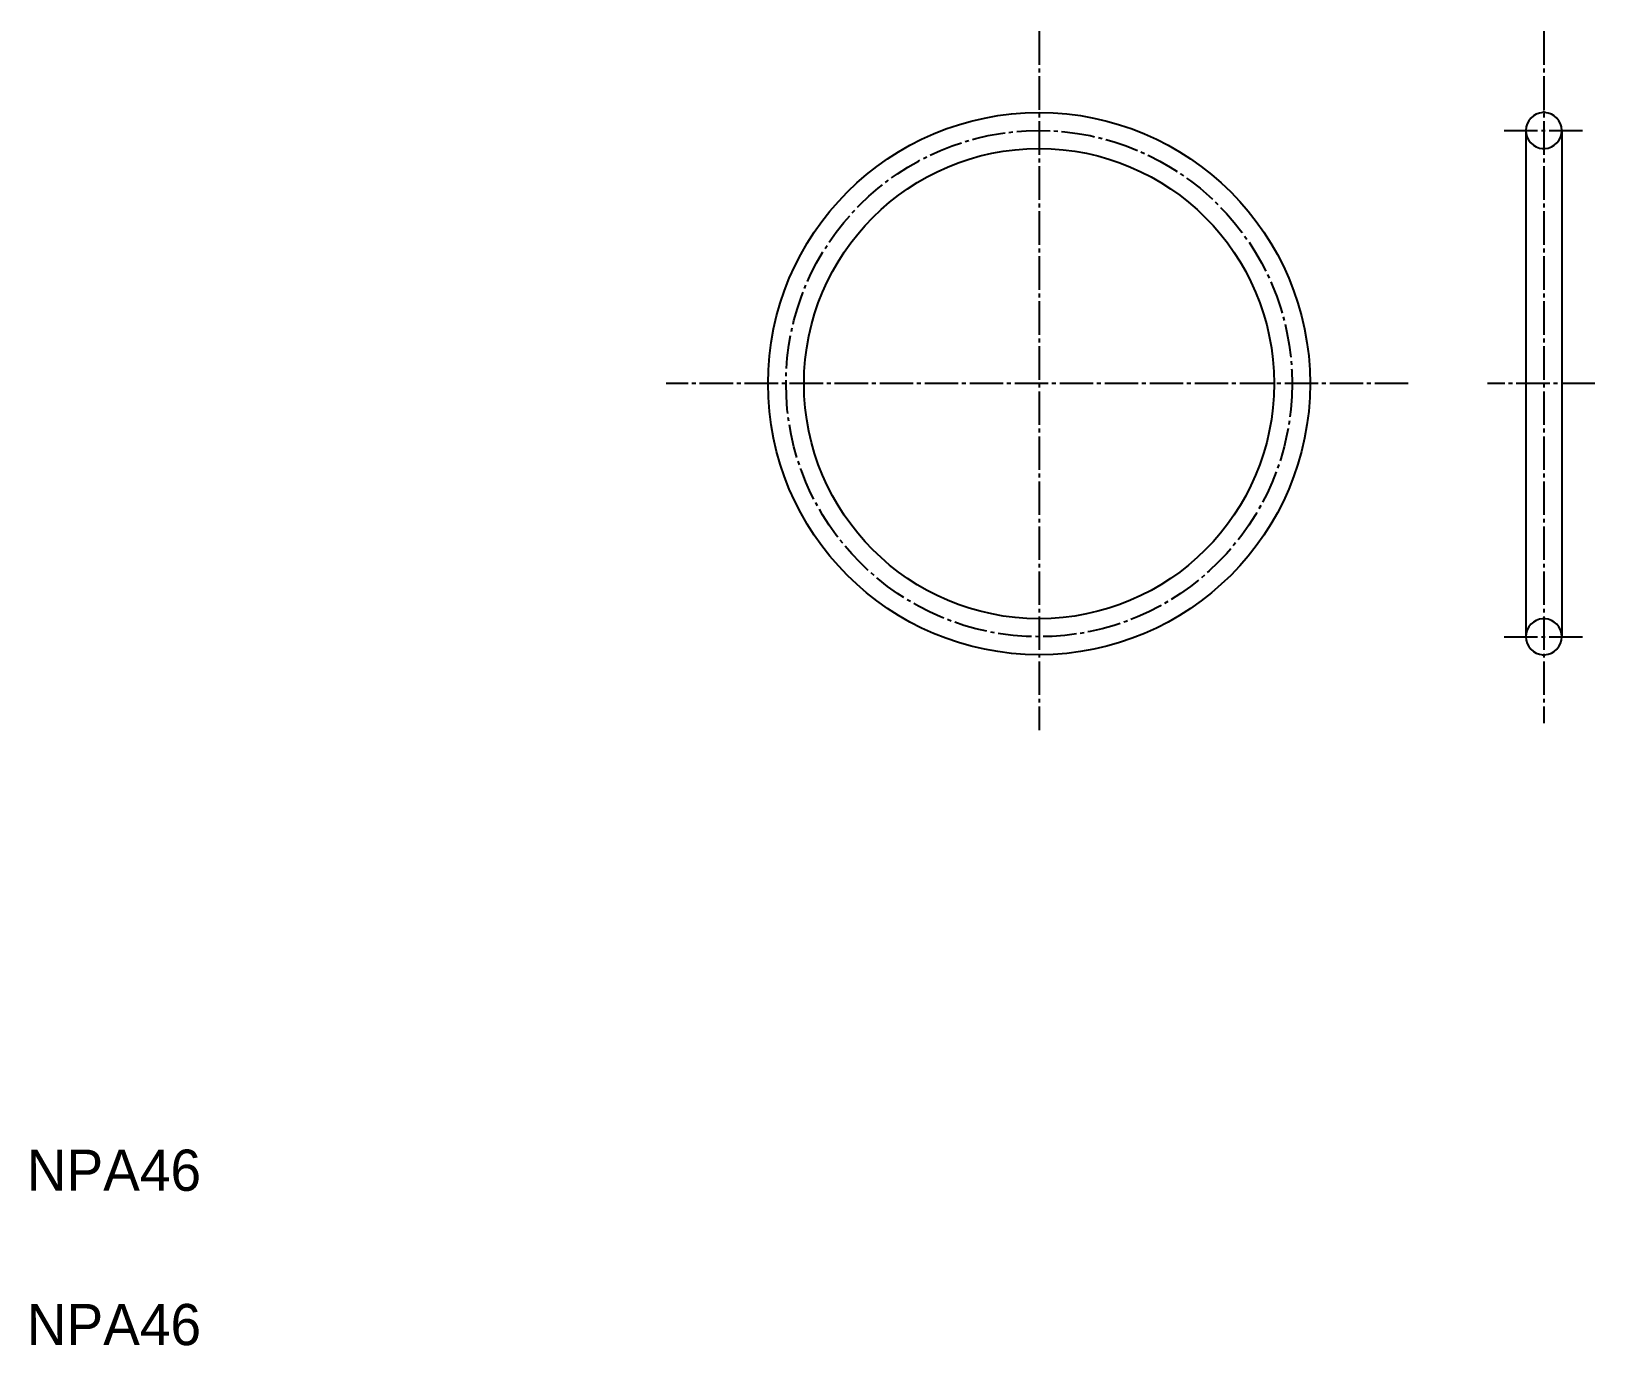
# Model space of a CAD drawing. Extents: x 10 to 162, y 10 to 138.
import ezdxf

# ---------------------------------------------------------------- set-up
doc = ezdxf.new("R2010")
doc.units = 0
doc.header["$LTSCALE"] = 0.25
doc.linetypes.add('CENTER', pattern=[17.5, 13, -1.5, 1.5, -1.5])
doc.layers.get('0').update_dxf_attribs({"linetype": 'CONTINUOUS'})
doc.layers.add('CENTER', color=1, linetype='CENTER')

msp = doc.modelspace()

# ---------------------------------------------------------------- linework, layer by layer
at = {"color": 7, "linetype": 'CONTINUOUS'}
for p, q in [((157.56, 129.9), (157.41, 129.9)), ((157.41, 129.9), (157.41, 129.79)), ((157.56, 129.9), (157.56, 129.79)), ((155.73, 128.05), (155.73, 78.85)), ((159.23, 128.05), (159.23, 78.85)), ((157.41, 126.2), (157.41, 126.3)), ((157.41, 126.2), (157.56, 126.2)), ((157.56, 126.2), (157.56, 126.3)), ((157.41, 80.7), (157.56, 80.7)), ((157.41, 80.7), (157.41, 80.59)), ((157.56, 80.7), (157.56, 80.59)), ((157.41, 77), (157.41, 77.1)), ((157.41, 77), (157.56, 77)), ((157.56, 77), (157.56, 77.1))]:
    msp.add_line(p, q, dxfattribs=at)
for p, q in [((159.23, 115.75), (159.23, 115.75)), ((159.23, 103.45), (159.23, 103.45))]:
    msp.add_line(p, q)
for radius in [26.35, 22.85]:
    msp.add_circle((108.41, 103.45), radius, dxfattribs=at)
for centre, start, end in [((157.48, 128.05), 92.4563, 267.5418), ((157.48, 128.05), 272.4582, 87.5437), ((157.48, 78.85), 92.4582, 267.5437), ((157.48, 78.85), 272.4563, 87.5418)]:
    msp.add_arc(centre, 1.75, start, end, dxfattribs=at)
at = {"layer": 'CENTER', "color": 1, "linetype": 'CENTER'}
for p, q in [((108.41, 137.7), (108.41, 69.78)), ((157.48, 137.7), (157.48, 70.45)), ((153.62, 128.05), (161.34, 128.05)), ((144.29, 103.45), (72.15, 103.45)), ((162.43, 103.45), (151.99, 103.45)), ((153.62, 78.85), (161.34, 78.85))]:
    msp.add_line(p, q, dxfattribs=at)
msp.add_circle((108.41, 103.45), 24.6, dxfattribs=at)

# ---------------------------------------------------------------- texts
for p in [(10, 25), (10, 10)]:
    msp.add_text('NPA46', height=4).set_placement(p)

doc.saveas('drawing.dxf')
